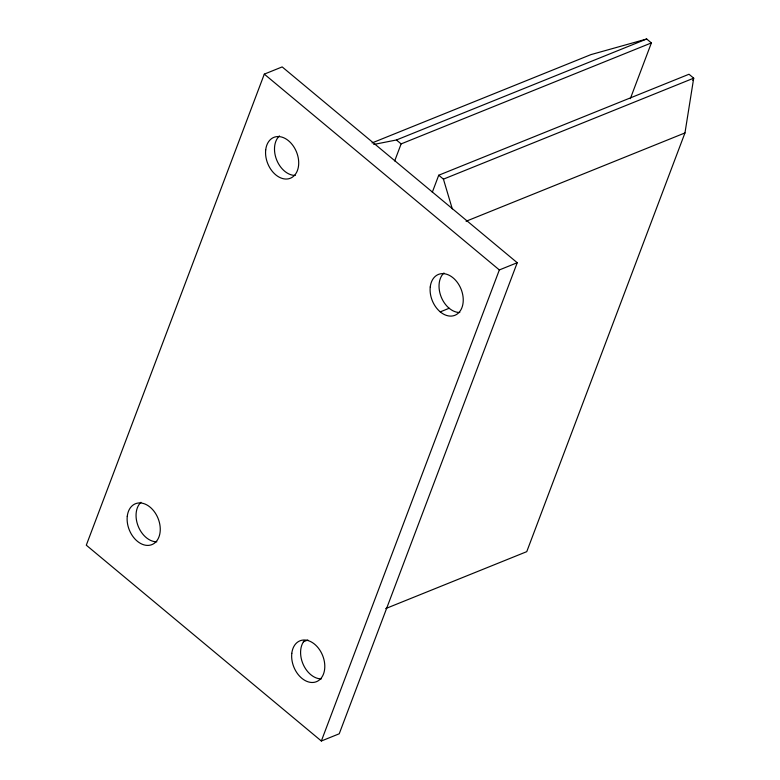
<?xml version="1.0" encoding="UTF-8"?>
<svg xmlns="http://www.w3.org/2000/svg" width="780" height="780" viewBox="0 0 780 780"><rect width="100%" height="100%" fill="white"/><g stroke="black" fill="none" stroke-linecap="round" stroke-linejoin="round"><path stroke-width="1.17" d="M385.71 608.566L526.754 551.655L684.967 132.931L693.703 78.166L689.003 74.246L438.731 175.227L432.296 192.27M264.303 74.129L86.297 545.191L321.35 741L339.232 733.785L517.228 262.724L282.175 66.914L264.303 74.129L499.346 269.939L517.228 262.724M394.69 160.934L401.125 143.9L651.388 42.919L646.688 39L590.947 54.61L372.06 142.925M321.35 741L499.346 269.939M630.328 98.67L651.388 42.919M692.845 80.438L693.703 78.166L443.43 179.147L438.731 175.227M373.766 144.456L396.425 139.981L646.688 39M466.079 221.257L684.967 132.931M440.242 311.873L449.173 308.266M303.342 641.794L307.856 639.98M396.425 139.981L401.125 143.9M443.43 179.147L452.283 208.884M295.269 175.432A22.035 15.502 68 0 1 276.666 159.939A22.035 15.502 68 0 1 279.415 135.925M321.36 678.883A22.035 15.502 68 0 1 303.332 664.716A22.035 15.502 68 0 1 304.064 640.945M459.81 312.507A22.035 15.502 68 0 1 441.207 297.005A22.035 15.502 68 0 1 443.947 272.99M156.829 541.817A22.035 15.502 68 0 1 138.226 526.315A22.035 15.502 68 0 1 140.966 502.3M291.798 653.357A22.035 15.502 68 0 0 314.476 682.276A22.035 15.502 68 0 0 318.386 648.112A22.035 15.502 68 0 0 291.798 653.357M127.267 516.282A22.035 15.502 68 0 0 149.945 545.2A22.035 15.502 68 0 0 153.845 511.036A22.035 15.502 68 0 0 127.267 516.282M265.707 149.906A22.035 15.502 68 0 0 288.385 178.825A22.035 15.502 68 0 0 292.295 144.661A22.035 15.502 68 0 0 265.707 149.906M430.248 286.972A22.035 15.502 68 0 0 452.927 315.89A22.035 15.502 68 0 0 456.827 281.726A22.035 15.502 68 0 0 430.248 286.972"/></g></svg>
